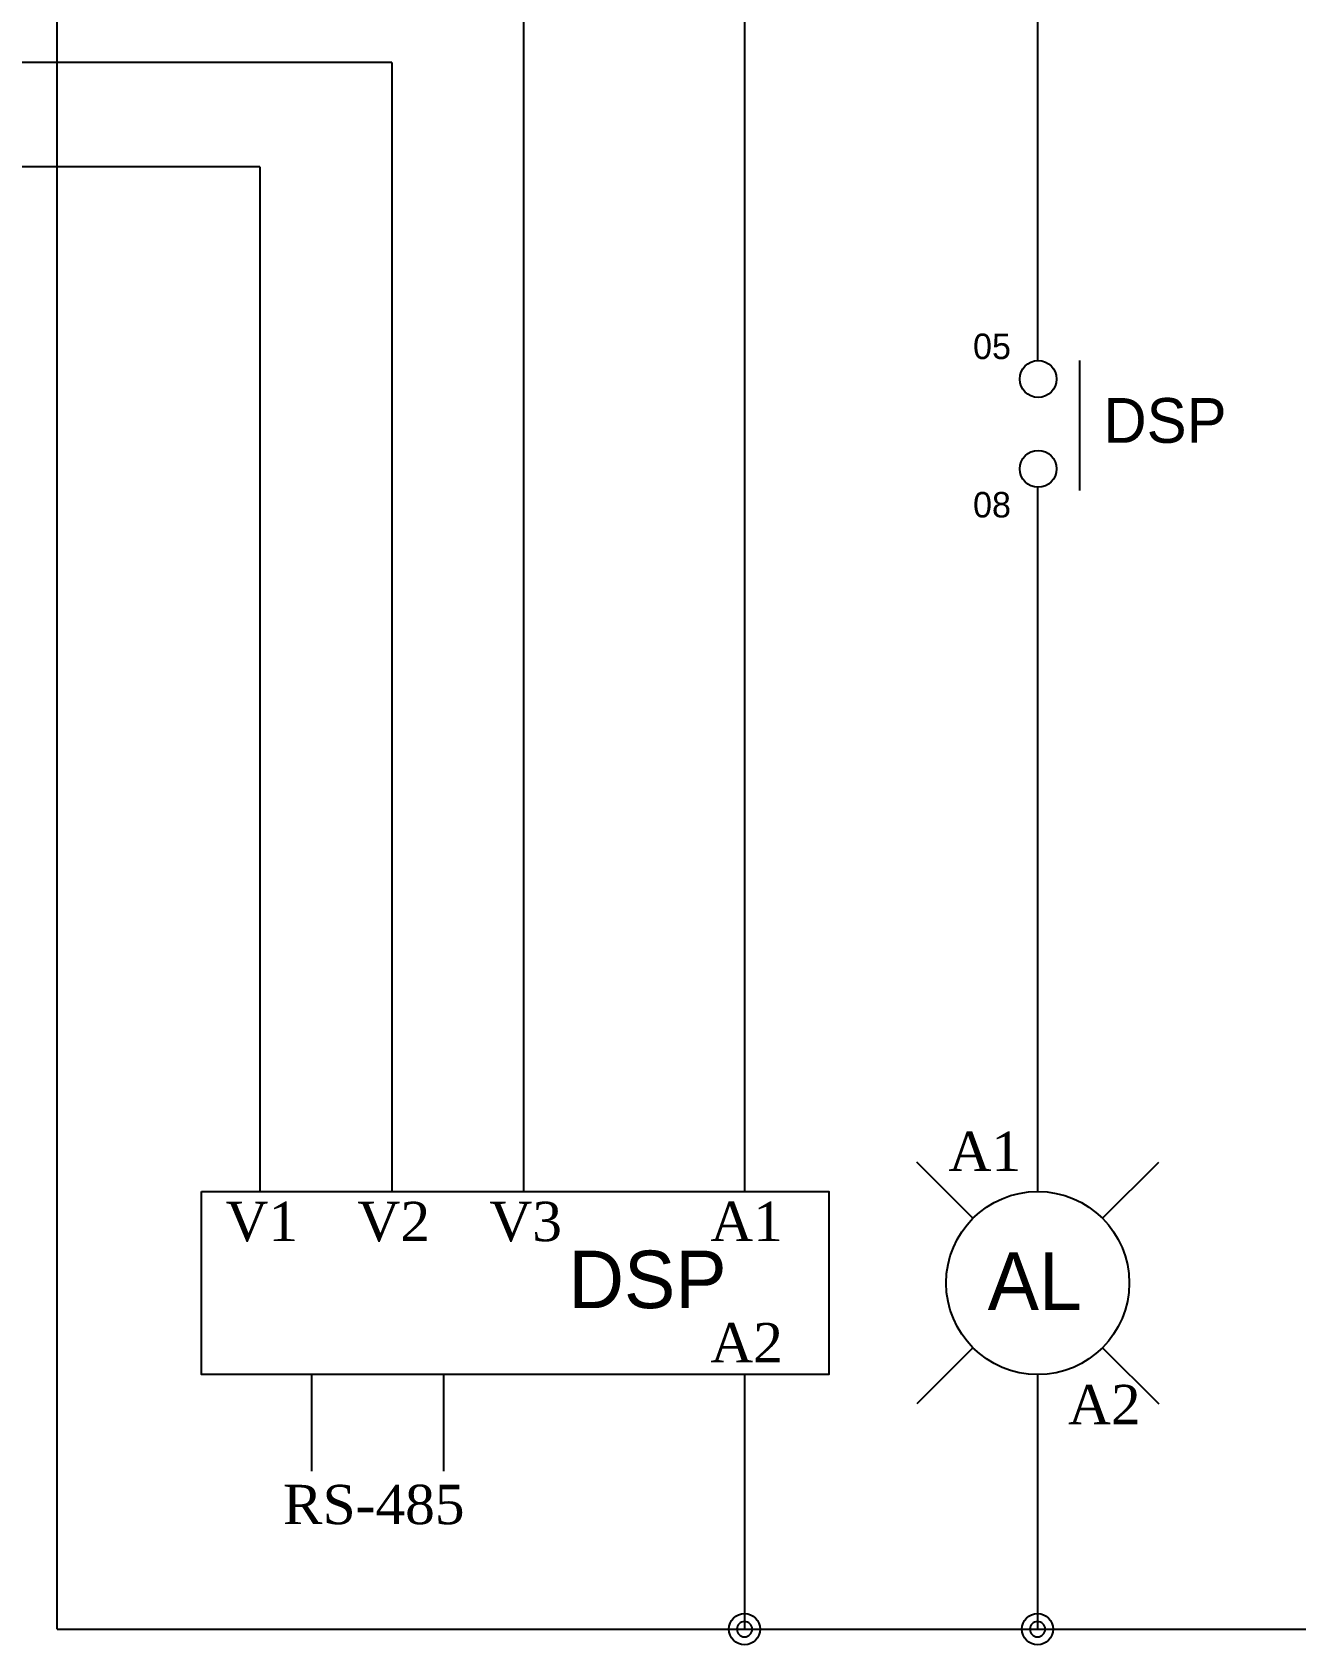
# Model space of a CAD drawing. Header units: millimetres. Extents: x 19 to 859, y 22 to 702.
# Drawn here: x 288.4 to 351.1, y 407.5 to 487.6 of the extents above; entities that cross this region are included whole.
import ezdxf

# ---------------------------------------------------------------- set-up
doc = ezdxf.new("R2010")
doc.units = ezdxf.units.MM
doc.layers.add('4', color=133, linetype='Continuous')
doc.layers.add('ASHADE', color=7, linetype='Continuous')
doc.styles.add('ghs', font='NGULIM.TTF')
doc.styles.add('HCM', font='batang.ttc')

msp = doc.modelspace()

# ---------------------------------------------------------------- linework, layer by layer
msp.add_lwpolyline([(296.772, 429.985), (327.914, 429.985), (327.914, 420.894), (296.772, 420.894)], close=True)
at = {"layer": '4', "color": 0}
for p, q in [((335.076, 428.654), (332.284, 431.445)), ((341.504, 428.654), (344.296, 431.445)), ((335.076, 422.225), (332.284, 419.433)), ((341.504, 422.225), (344.296, 419.433))]:
    msp.add_line(p, q, dxfattribs=at)
for centre in [(323.733, 408.247), (338.281, 408.247)]:
    msp.add_circle(centre, 0.772, dxfattribs=at)
at = {"layer": 'ASHADE', "ltscale": 2}
for p, q in [((323.733, 505.463), (323.733, 429.985)), ((338.281, 505.463), (338.281, 471.247)), ((289.609, 408.247), (289.609, 499.122)), ((340.363, 471.26), (340.363, 464.793)), ((338.281, 464.958), (338.281, 429.985)), ((323.733, 420.894), (323.733, 408.247)), ((338.281, 420.894), (338.281, 408.247)), ((289.609, 408.247), (371.494, 408.247))]:
    msp.add_line(p, q, dxfattribs=at)
at = {"layer": 'ASHADE', "color": 1, "ltscale": 2}
for p, q in [((312.762, 491.234), (312.762, 429.985)), ((306.214, 486.05), (306.214, 429.985)), ((299.666, 480.867), (299.666, 429.985))]:
    msp.add_line(p, q, dxfattribs=at)
at = {"layer": 'ASHADE', "color": 1, "linetype": 'ByBlock', "lineweight": 25, "ltscale": 2}
for p, q in [((306.214, 486.05), (263.989, 486.05)), ((299.666, 480.867), (263.989, 480.867))]:
    msp.add_line(p, q, dxfattribs=at)
at = {"layer": 'ASHADE', "color": 3, "ltscale": 2}
for p, q in [((302.239, 420.894), (302.239, 416.09)), ((308.787, 420.894), (308.787, 416.09))]:
    msp.add_line(p, q, dxfattribs=at)
at = {"layer": 'ASHADE', "ltscale": 2}
for centre, radius in [((338.312, 470.333), 0.915), ((338.312, 465.872), 0.915), ((338.29, 425.439), 4.546)]:
    msp.add_circle(centre, radius, dxfattribs=at)
for centre, start, end in [((323.733, 408.247), 0, 180), ((338.281, 408.247), 0, 180), ((323.733, 408.247), 180, 0), ((338.281, 408.247), 180, 0)]:
    msp.add_arc(centre, 0.381, start, end, dxfattribs=at)

# ---------------------------------------------------------------- texts
at = {"layer": 'ASHADE', "ltscale": 2, "style": 'ghs'}
for s, height, p in [('05', 1.2654, (335.078, 471.323)), ('DSP', 2.2244, (341.551, 467.164)), ('08', 1.2654, (335.078, 463.458)), ('DSP', 2.856, (314.99, 424.19)), ('AL', 2.856, (335.805, 424.099))]:
    msp.add_text(s, height=height, dxfattribs=at).set_placement(p)
at = {"layer": 'ASHADE', "color": 0, "linetype": 'ByBlock', "lineweight": 25, "style": 'HCM'}
for s, p in [('A1', (333.858, 431.001)), ('V1', (297.966, 427.52)), ('V2', (304.514, 427.52)), ('V3', (311.062, 427.52)), ('A1', (322.033, 427.52)), ('A2', (322.033, 421.499)), ('A2', (339.794, 418.429)), ('RS-485', (300.814, 413.464))]:
    msp.add_text(s, height=1.9534, dxfattribs=at).set_placement(p)

doc.saveas('drawing.dxf')
